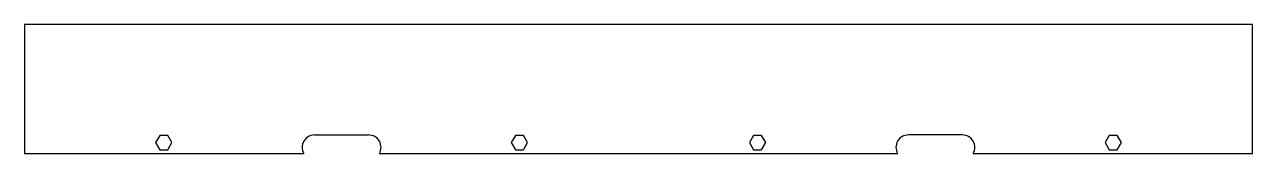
# Model space of a CAD drawing. Header units: millimetres. Extents: x 0 to 794, y 0 to 84.
import ezdxf

# ---------------------------------------------------------------- set-up
doc = ezdxf.new("R2010")
doc.units = ezdxf.units.MM

msp = doc.modelspace()

# ---------------------------------------------------------------- linework, layer by layer
at = {"color": 7, "linetype": 'Continuous', "lineweight": 25}
for p, q in [((794, 83.5), (0, 83.5)), ((0, 83.5), (0, 0)), ((794, 0), (794, 83.5)), ((87.37, 11.55), (84.75, 7)), ((92.63, 11.55), (87.37, 11.55)), ((95.25, 7), (92.63, 11.55)), ((187.5, 11.98), (222.5, 11.98)), ((317.37, 11.55), (314.75, 7)), ((322.63, 11.55), (317.37, 11.55)), ((325.25, 7), (322.63, 11.55)), ((471.37, 11.55), (468.75, 7)), ((476.63, 11.55), (471.37, 11.55)), ((479.25, 7), (476.63, 11.55)), ((606.5, 11.98), (571.5, 11.98)), ((701.37, 11.55), (698.75, 7)), ((706.63, 11.55), (701.37, 11.55)), ((709.25, 7), (706.63, 11.55)), ((0, 0), (180.56, 0)), ((84.75, 7), (87.37, 2.45)), ((87.37, 2.45), (92.63, 2.45)), ((92.63, 2.45), (95.25, 7)), ((229.44, 0), (564.56, 0)), ((314.75, 7), (317.37, 2.45)), ((317.37, 2.45), (322.63, 2.45)), ((322.63, 2.45), (325.25, 7)), ((468.75, 7), (471.37, 2.45)), ((471.37, 2.45), (476.63, 2.45)), ((476.63, 2.45), (479.25, 7)), ((613.44, 0), (794, 0)), ((698.75, 7), (701.37, 2.45)), ((701.37, 2.45), (706.63, 2.45)), ((706.63, 2.45), (709.25, 7))]:
    msp.add_line(p, q, dxfattribs=at)
for centre, start, end in [((187.5, 3.98), 90, 209.87178), ((222.5, 3.98), 330.12822, 90), ((571.5, 3.98), 90, 209.87178), ((606.5, 3.98), 330.12822, 90)]:
    msp.add_arc(centre, 8, start, end, dxfattribs=at)

doc.saveas('drawing.dxf')
